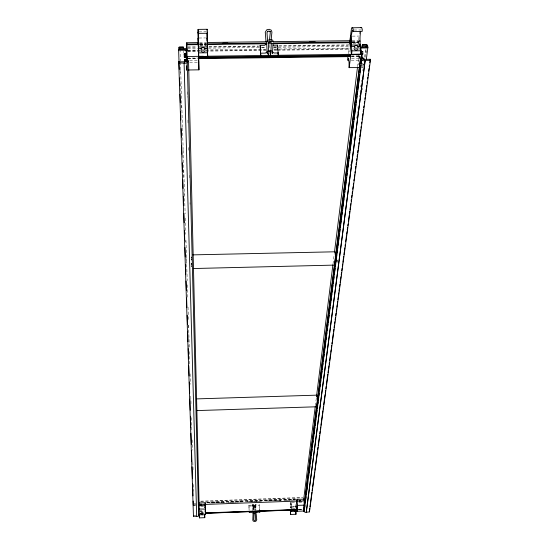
<?xml version="1.0" encoding="UTF-8"?>
<svg xmlns="http://www.w3.org/2000/svg" width="549" height="549" viewBox="0 0 549 549"><rect width="100%" height="100%" fill="white"/><g stroke="black" fill="none" stroke-linecap="round" stroke-linejoin="round"><path stroke-width="0.41" stroke-dasharray="2.75 2.06" d="M302.966 500.331L303.027 501.306L298.8 501.484M358.6 43.947L358.559 41.456L358.758 42.403L352.369 42.486M204.482 507.969L204.427 504.51L200.111 504.613M249.088 510.138L248.889 505.224L253.528 505.053L253.83 509.911L253.542 504.764L253.137 504.552L252.554 504.696L252.945 511.538M253.528 505.053L252.787 505.608C252.286 506.844 255.923 506.713 255.477 505.512L254.791 505.005L259.43 504.833L259.746 509.692M295.664 504.6L295.671 508.683M259.636 509.746L259.43 504.833M204.468 505.924L199.088 506.089M290.551 507.846L290.696 506.597A4.927 0.398 87.7 0 1 291.045 507.42L291.203 508.484L295.781 508.312M290.641 502.287L290.366 508.168M295.753 506.713L291.176 506.878L290.853 502.719L295.417 502.548M291.203 508.484L291.265 507.942L295.842 507.77M348.21 53.678L348.752 48.998L349.432 53.157M358.943 37.243L358.758 42.403M359.362 33.86L359.876 29.632M303.027 500.784L303.062 500.18L303.123 500.963M315.359 405.766L316.306 398.121M333.017 263.863L334.183 254.516M357.557 66.731L359.142 53.987M359.149 55.868L358.916 59.127M358.744 64.809L358.957 63.108M359.492 58.853L359.918 55.449M337.594 262.47L337.656 260.027L337.848 260.514L336.496 260.542M361.523 67.301L363.15 67.28L362.985 63.814L361.359 63.835M350.509 165.942L350.729 164.24M353.92 139.59L354.139 137.888M356.678 118.337L356.898 116.642M357.337 113.238L357.557 111.543M357.996 108.139L358.216 106.437M359.43 97.091L359.65 95.389M360.089 91.992L360.309 90.29M360.748 86.886L360.974 85.191M361.414 81.787L361.633 80.092M362.841 70.739L363.061 69.037M363.507 65.64L363.726 63.938M364.605 57.137L365.709 48.635M365.147 57.247L366.252 48.758M366.272 52.882L366.492 51.181M362.326 89.816L362.546 88.115M363.664 79.619L363.884 77.917M252.554 504.696L252.217 508.683L253.823 509.561L255.196 509.369L256.088 508.511L255.621 504.62L254.962 504.435L254.606 504.956L254.873 509.493M253.617 505.19L253.322 505.67L252.622 504.991L253.617 505.19L253.412 508.614L253.048 508.34L254.798 508.395L255.498 507.715L255.113 508.113L254.647 504.943L255.017 505.457L255.58 505.265L255.566 504.634L255.903 510.117M359.732 57.432L360.219 56.677L360.048 57.425M203.178 513.377L201.764 512.711L200.762 513.843L201.016 512.45L202.595 512.142L203.164 512.704L203.205 514.139L203.192 513.466L202.656 514.07M290.853 502.719L291.176 506.878M253.542 504.764L252.595 504.998M200.756 501.148L302.472 497.435M200.769 501.573L302.513 497.854M206.76 502.26L295.472 499.014M206.76 502.369L295.479 499.048M193.914 503.337L195.808 503.241M206.774 502.863L295.499 499.617M209.327 503.014L224.665 502.479M228.068 502.328L242.555 501.82M246.81 501.642L261.303 501.134M265.558 500.949L280.896 500.414M284.3 500.263L295.383 499.885M211.88 503.028L224.665 502.561M230.628 502.342L242.555 501.903M249.37 501.656L261.297 501.216M268.111 500.969L280.889 500.496M286.853 500.276L295.376 499.967M199.033 503.996L204.42 503.797L204.496 506.528M298.8 500.338L300.509 500.276M199.047 504.414L204.427 504.222L204.42 503.797M298.752 500.757L303.014 500.606M194.14 504.833L195.849 504.771M298.107 501.017L303.22 500.832M198.292 504.867L204.255 504.62M298.869 501.175L302.293 501.017M193.962 505.121L195.465 505.066M199.061 504.888L204.448 504.689M200.001 505.114L204.262 504.956L200.001 505.169M298.793 501.546L303.048 501.388M199.074 505.348L204.454 505.155L204.427 504.222M199.074 505.457L204.454 505.265L204.427 504.51M193.879 505.807L195.568 505.746M200.653 506.24L204.468 505.897M298.889 502.63L302.705 502.486M248.848 506.089L251.545 505.986C253.075 507.207 255.216 506.995 256.678 505.801L259.375 505.698M290.812 506.514L296.131 506.322M199.212 510.282L204.605 510.083M199.246 511.352L204.64 511.146M200.028 511.867L204.647 511.695M200.234 513.164L204.496 512.944M298.107 509.465L304.064 509.246M198.539 513.315L204.729 513.082M298.635 509.596L302.465 509.451M200.248 513.377L204.496 513.219M298.931 509.712L302.334 509.582M200.09 513.432L204.736 513.253M298.677 509.767L302.506 509.623M200.097 513.617L204.736 513.445M194.216 515.319L195.773 515.257M191.244 259.203L191.539 260.288M336.18 261.036L337.532 261.008M187.676 46.919L197.07 46.809M209.018 46.651L258.531 46.027M279.009 45.759L349.02 44.874M187.689 47.303L197.084 47.18M209.045 47.029L258.586 46.397M273.958 46.198L348.272 45.251M187.751 48.374L198.038 48.243M208.318 48.113L260.61 47.44M261.461 47.427L265.75 47.372M273.464 47.276L348.896 46.308M261.756 47.722L265.167 47.681M274.061 47.564L276.614 47.537M187.772 50.213L200.591 50.048M205.717 49.98L265.531 49.211M274.075 49.101L278.35 49.039M279.201 49.033L349.274 48.127M187.779 50.872L200.605 50.707M205.731 50.638L266.443 49.849M274.136 49.753L276.703 49.719M277.561 49.705L349.384 48.779M187.772 51.084L197.599 50.961M187.792 51.38L200.625 51.215M205.758 51.146L266.491 50.357M274.191 50.261L276.758 50.227M277.609 50.213L349.466 49.28M187.175 58.139L197.434 58.002M351.285 55.95L360.693 55.826M188.046 58.777L197.441 58.647M351.202 56.595L360.597 56.472M188.019 58.839L197.908 58.709M351.669 56.65L360.583 56.533M189.652 60.541L197.812 60.431M351.559 58.359L359.581 58.249M189.7 62.703L197.839 62.593M351.23 60.507L359.231 60.397M186.303 67.863L186.564 65.811L186.667 69.435M186.337 69.208L186.687 70.176M198.971 31.89L207.213 31.787M353.995 30.03L361.29 29.948M198.971 38.025L205.491 37.943M352.328 36.138L358.744 36.062M199.575 42.596L206.431 42.506M352.101 40.681L359.815 40.585M199.596 43.453L206.451 43.371M352.101 41.539L358.95 41.45M199.623 43.934L206.479 43.851M352.259 42.012L359.115 41.93M199.87 44.112L206.355 44.03M352.41 42.184L358.792 42.108M199.87 44.414L206.355 44.332M199.596 44.462L206.438 44.387M351.834 42.541L358.696 42.465M199.61 44.606L206.458 44.517M351.964 42.678L358.813 42.596M199.884 45.43L206.362 45.347M353.028 43.488L358.607 43.412M199.898 45.958L206.376 45.876M361.626 64.137L363.253 64.116L363.335 65.853M361.173 65.262L362.8 65.249M361.263 66.992L362.882 66.978M359.911 56.684L360.254 57.624M269.593 44.387L270.252 45.004M200.749 513.178L201.064 513.885M359.293 47.941L359.568 49.54M360.419 56.753L360.569 57.618M269.676 45.224L269.923 47.749M291.039 502.342L291.574 508.635M255.635 505.759L255.896 509.808M254.791 505.005L255.189 511.668M248.889 505.224L249.184 510.083M186.248 65.818L186.276 66.786M191.251 259.464L191.272 259.952L191.244 258.963M191.395 264.042L191.368 263.225L191.464 266.409M191.443 266.011L191.464 266.505L191.436 265.517M180.058 49.328L180.422 61.44M180.456 62.181L182.467 127.347M182.501 128.13L183.153 149.602M183.188 150.405L185.137 213.801M185.281 218.07L185.775 234.348M185.96 240.338L187.216 280.601M187.339 284.849L187.772 298.587M188.026 307.104L188.431 319.998M188.582 325.077L189.309 348.265M189.405 351.614L189.837 365.394M190.091 373.869L190.421 384.238M190.778 396.124L191.079 405.656M191.45 417.645L191.903 432.207M192.143 439.914L192.459 450.194M192.829 462.189L193.056 469.738M193.523 484.458L193.728 491.307M180.065 69.901L180.168 73.326M180.491 83.606L180.82 93.879M181.17 105.017L181.328 110.157M182.735 154.688L182.838 158.112M183.215 170.101L183.49 178.665M183.922 192.37L184.025 195.794M185.432 240.325L185.48 242.04M185.967 257.454L186.159 263.451M188.101 325.111L188.177 327.684M188.719 344.813L188.829 348.238M191.45 256.932L191.471 257.769M191.189 256.932L191.21 257.776M191.402 264.33L191.381 263.479L191.402 264.529M191.436 265.737L191.464 266.588M204.502 507.88L204.489 507.235M186.653 69.201L186.564 65.811M191.189 257.131L191.278 260.295M183.448 51.132L183.496 52.848M186.543 64.357L186.66 70.622M187.243 91.793L187.339 97.2M187.971 120.087L188.026 123.779M188.671 147.523L188.726 151.215M189.343 175.22L189.412 177.794M190.05 202.656L190.091 204.372M186.317 68.138L186.372 70.183M186.296 67.685L186.255 66.244L186.358 69.744L186.317 68.302"/><path stroke-width="0.82" d="M359.876 45.251L359.876 44.442M207.117 38.272L207.124 37.922L207.213 40.914M198.361 44.277L198.148 31.897L198.264 33.359L207.371 33.249L207.158 29.275L198.086 29.385L198.422 48.484M199.335 515.346L199.404 517.879L204.75 517.68L204.681 515.147M205.23 502.76L205.552 514.681L205.23 502.76L199.033 502.987M198.738 58.537L198.704 56.547L198.944 69.84L188.3 69.991M304.304 505.547L303.92 499.144L297.016 499.398L296.597 502.712L297.078 510.11M317.754 403.913L316.917 395.143L196.508 398.897M335.926 261.036L335.906 259.183M260.144 45.375L260.761 55.559L260.144 45.375L264.618 45.313L266.855 43.46M268.502 54.934L268.482 55.456L268.324 53.891M270.609 54.907L270.582 55.428L270.197 51.524M249.28 511.702L249.232 512.56L251.943 512.464L253.528 513.226M207.014 30.078L207.158 29.275M277.506 46.734L277.595 45.148L273.127 45.21M277.595 45.148L278.288 55.325L278.041 52.985M253.933 511.531L253.164 512.519M255.203 511.483L256.047 512.231L254.043 512.917M270.787 53.198L271.371 43.22M272.476 53.5L273.073 43.508M361.544 54.982L361.482 56.362M253.796 513.267C255.971 513.528 257.529 511.51 259.801 512.169L259.855 511.311M269.456 40.276L270.286 32.494L269.861 31.396L270.376 31.643L269.085 31.087L267.624 31.355L267.926 31.176L266.979 32.659L267.658 41.697M271.062 40.708L271.933 32.02L271.22 30.174L269.209 29.303L266.821 29.742L265.27 32.171L265.997 41.676M291.567 511.51L291.704 510.213L297.071 510.007L296.913 511.311L291.567 511.51L291.444 510.083M347.942 56.019L347.73 59.278L348.032 60.548L348.402 58.427L349.061 62.552L349.047 67.609L359.657 67.596M351.552 54.454C352.431 50.398 351.01 46.432 351.264 42.348A8.455 1.173 -89.5 0 1 351.278 35.61L352.376 30.051L353.213 31.492L362.175 31.382L362.285 29.529L361.674 27.615L351.559 27.814L349.658 42.712L351.552 54.454L360.391 54.337C361.324 50.282 359.835 46.322 360.11 42.239A8.448 1.228 -89.4 0 1 360.13 35.5L360.569 31.773M303.721 499.233L315.25 406.617M316.519 396.419L332.914 264.714M334.499 251.97L357.454 67.582M304.386 505.849L304.482 505.128L297.551 505.382L297.462 506.109L297.016 499.398M360.439 58.585L360.549 59.203L361.812 59.189L304.263 511.05L303.494 511.078L360.439 58.585L361.702 58.565M303.494 511.078L360.549 59.203M362.505 46.26L362.717 44.565L366.458 44.517L367.501 45.107L367.905 47.331L366.341 59.223M359.835 43.845L361.544 55.813M362.594 46.768L362.717 44.565M304.331 509.458L304.112 511.009L297.215 511.27L296.721 506.075M304.647 507.139L304.86 505.437M305.182 502.891L305.402 501.189M305.724 498.643L305.944 496.941M306.267 494.395L306.589 491.849M306.809 490.147L307.131 487.601M307.344 485.899L307.673 483.353M308.428 477.404L308.751 474.858M308.97 473.156L309.293 470.61M309.506 468.908L309.835 466.362M310.158 463.809L310.37 462.114M310.7 459.561L310.912 457.866M311.235 455.313L311.455 453.618M311.667 451.916L311.997 449.37M312.319 446.817L312.532 445.122M312.861 442.569L313.074 440.874M313.397 438.322L313.726 435.776M313.939 434.074L314.261 431.528M314.481 429.826L314.803 427.28M315.016 425.578L315.236 423.883M315.558 421.33L315.881 418.784M316.1 417.082L316.423 414.536M316.643 412.834L316.965 410.288M317.178 408.586L317.507 406.04M317.83 403.494L318.043 401.793M318.262 400.091L318.585 397.545M318.804 395.843L319.127 393.297M319.449 390.751L319.669 389.049M319.992 386.503L320.204 384.801M320.534 382.255L320.746 380.553M321.069 378.007L321.398 375.454M321.611 373.759L321.934 371.206M322.153 369.511L322.476 366.958M322.695 365.263L322.908 363.562M323.231 361.016L323.56 358.463M323.773 356.768L324.095 354.215M324.315 352.52L324.637 349.967M324.85 348.272L325.18 345.719M325.392 344.024L325.715 341.471M325.934 339.776L326.257 337.223M326.477 335.528L326.799 332.975M327.122 330.429L327.341 328.727M327.664 326.181L327.877 324.48M328.096 322.785L329.071 315.14M329.283 313.438L329.606 310.892M329.825 309.19L330.038 307.488M330.368 304.942L330.69 302.396M330.903 300.694L331.232 298.148M331.445 296.446L331.768 293.9M331.987 292.198L332.31 289.652M332.529 287.951L332.852 285.405M333.065 283.703L333.387 281.157M333.607 279.455L333.929 276.909M334.252 274.356L334.471 272.661M334.684 270.959L335.014 268.413M335.226 266.711L335.549 264.165M335.768 262.463L336.201 259.066M336.413 257.364L336.743 254.818M336.956 253.116L337.278 250.57M337.498 248.869L337.71 247.174M337.93 245.472L338.362 242.075M338.575 240.373L338.905 237.827M339.117 236.125L339.44 233.579M339.659 231.877L339.982 229.331M340.202 227.629L340.524 225.083M340.737 223.381L341.066 220.835M341.279 219.133L341.602 216.587M341.821 214.885L342.144 212.339M342.363 210.638L342.686 208.092M342.899 206.39L343.873 198.745M344.086 197.05L344.415 194.497M344.628 192.802L344.847 191.1M345.06 189.398L346.035 181.753M346.247 180.058L346.577 177.505M346.79 175.81L347.112 173.258M347.332 171.562L347.654 169.01M347.874 167.315L348.196 164.762M348.409 163.067L348.739 160.514M348.951 158.819L349.274 156.266M349.493 154.571L349.816 152.018M350.036 150.323L350.358 147.77M350.571 146.075L351.003 142.671M351.223 140.976L352.52 130.779M352.733 129.084L353.165 125.687M353.384 123.985L353.707 121.439M353.92 119.737L354.249 117.191M354.462 115.489L355.327 108.695M355.546 106.993L355.869 104.447M356.081 102.745L356.411 100.199M356.624 98.497L356.946 95.951M357.166 94.25L357.488 91.704M357.708 90.002L359.65 74.712M359.87 73.01L360.837 65.365M361.016 63.753L361.379 61.117M361.64 58.832L361.606 54.495M361.235 52.869L360.913 51.434L362.807 51.702L362.704 54.873L362.436 54.591M306.273 512.004L365.181 60.383L370.424 60.315L309.458 511.888L304.963 512.395L304.263 511.05M306.308 512.347L365.181 60.383M309.718 508.484L309.458 511.888M309.952 506.782L311.894 492.343M312.12 490.648L312.463 488.102M312.697 486.4L314.639 471.968M314.865 470.267L315.208 467.721M315.442 466.026L317.384 451.587M317.61 449.892L317.953 447.339M318.187 445.644L319.559 435.453M319.786 433.751L320.129 431.205M320.362 429.51L320.705 426.964M320.932 425.262L322.304 415.071M322.531 413.376L322.874 410.83M323.107 409.129L323.45 406.583M323.677 404.881L325.049 394.69M325.276 392.995L325.619 390.449M325.852 388.747L326.195 386.201M326.422 384.506L327.794 374.315M328.028 372.613L328.371 370.067M328.597 368.372L328.94 365.819M329.167 364.124L329.4 362.422M329.626 360.727L330.539 353.933M330.773 352.238L331.116 349.686M331.342 347.991L331.685 345.445M331.912 343.743L332.145 342.048M332.371 340.346L333.284 333.552M333.518 331.857L333.861 329.311M334.087 327.609L334.43 325.063M334.657 323.361L334.89 321.666M335.116 319.964L335.46 317.418M335.686 315.723L336.029 313.177M336.262 311.475L336.606 308.929M336.832 307.227L337.175 304.681M337.409 302.986L337.635 301.284M337.861 299.589L338.205 297.036M338.438 295.341L338.781 292.795M339.007 291.094L339.351 288.548M339.577 286.853L339.92 284.3M340.154 282.605L340.38 280.903M340.606 279.208L340.95 276.662M341.183 274.96L341.526 272.414M341.752 270.719L342.096 268.166M342.322 266.471L342.665 263.925M342.899 262.223L343.695 256.28M343.928 254.585L344.271 252.032M344.498 250.337L344.841 247.791M345.067 246.089L345.3 244.394M345.644 241.841L346.446 235.898M346.673 234.203L347.016 231.657M347.243 229.956L347.586 227.41M347.819 225.708L348.045 224.013M348.389 221.467L349.191 215.524M349.418 213.822L349.761 211.276M349.988 209.574L350.331 207.028M350.564 205.333L350.79 203.631M351.134 201.085L351.36 199.383M351.593 197.688L351.936 195.142M352.163 193.44L352.389 191.745M352.733 189.199L353.076 186.646M353.309 184.951L353.535 183.249M353.879 180.703L354.105 179.008M354.338 177.306L354.681 174.76M354.908 173.065L355.141 171.363M355.484 168.817L355.827 166.272M356.054 164.57L356.28 162.875M356.624 160.329L356.857 158.627M357.083 156.932L357.426 154.379M357.653 152.684L357.996 150.138M358.229 148.436L358.572 145.89M358.799 144.188L359.025 142.493M359.369 139.947L359.602 138.245M359.828 136.55L360.171 134.004M360.398 132.302L360.741 129.756M360.974 128.054L361.201 126.359M361.544 123.813L361.77 122.111M362.114 119.565L362.347 117.87M362.573 116.168L362.916 113.622M363.143 111.921L363.486 109.375M363.719 107.679L363.946 105.978M364.289 103.432L364.522 101.737M364.865 99.184L365.092 97.489M365.318 95.787L365.661 93.241M365.895 91.546L366.238 88.993M366.464 87.298L366.691 85.596M367.034 83.05L367.267 81.355M367.61 78.809L367.837 77.107M368.063 75.412L368.297 73.71M368.64 71.164L368.983 68.618M369.209 66.916L369.436 65.221M369.779 62.675L370.239 59.278L363.898 59.361L362.491 58.551L360.768 48.641L361.606 48.017L367.075 47.948L367.905 47.331M353.213 31.492L353.281 29.378L352.417 27.553M349.191 67.747L350.475 57.343L350.276 54.536L349.974 56.478M360.46 67.589L360.597 67.033M297.215 511.27L297.551 505.382M358.12 48.737L357.783 49.602L356.644 50.076L355.23 49.932L354.208 49.245L354.05 48.333M334.718 251.799L192.905 254.873M335.446 264.803L335.206 264.673M295.89 511.743L295.959 514.269L290.661 514.468L290.538 510.433M193.413 503.09L193.481 505.656M205.148 50.721L204.702 51.592L203.487 52.066L202.066 51.929L201.119 51.235L201.078 50.309M267.404 52.821L267.356 54.015M317.411 406.631L317.233 406.322M186.454 60.925L185.191 61.776L178.727 61.865L178.748 62.915L186.358 63.231L187.305 62.586L187.278 61.543L188.561 61.529L188.54 60.905L187.257 60.918L186.77 44.771L198.752 44.62M294.724 511.311L295.218 510.714M267.61 51.27L265.359 53.123L260.857 53.184M268.18 50.803L271.316 50.769M268.962 51.592L270.458 51.572M360.075 47.42L367.048 46.933L366.615 45.08L362.807 45.066M360.439 27.711L361.338 27.45M202.67 514.742L201.078 514.55M269.978 41.642L270.973 41.511M205.223 504.428L297.249 501.052M199.212 509.012L205.45 509.101M205.347 512.91L297.256 509.493M205.347 513.185L297.229 509.774M205.401 513.294L297.091 509.884M303.446 510.563L304.215 510.536M204.756 514.742L198.58 514.825L198.614 515.847L198.045 516.389L193.454 516.211L178.727 61.865M196.837 410.583L316.471 406.782M193.289 268.536L334.471 265.098M184.251 53.754L185.905 53.727L186.008 57.22L184.347 57.247L184.251 53.754L184.292 55.209M184.265 54.042L185.919 54.015L185.898 53.301L185.926 54.248M185.967 55.765L184.313 55.792L184.347 57.247M184.34 56.952L186.008 57.22M184.409 59.457L184.478 62.058L184.409 59.457L186.056 59.436L186.152 62.01M184.416 59.752L186.07 59.731M198.45 47.015L207.44 46.898L207.158 33.626M351.435 45.059L360.288 44.949M183.339 47.358L179.468 47.468L179.413 49.348L185.946 49.472L186.928 50.275M186.893 48.387L180.038 48.47L180.065 49.698M360.034 46.164L366.039 46.089L366.252 47.296M198.47 48.532L201.737 48.49M204.187 48.456L207.453 48.415L207.687 56.362L198.704 56.485L198.21 43.474L198.251 44.435M351.257 46.569L354.476 46.528M357.687 46.487L360.096 46.459M186.063 50.234L187.772 50.213M198.422 47.31L198.155 38.032L198.649 52.876L207.659 52.759M351.978 50.872L360.844 50.762M278.418 52.951L273.924 53.013L271.837 51.215M203.384 56.273L187.134 56.485L187.182 58.633M207.659 56.211L361.633 54.173M198.264 57.233L350.406 55.209M198.285 57.988L350.434 55.964M198.299 58.64L350.351 56.602M365.257 60.795L362.361 60.637L361.812 59.189M186.921 50.885L186.722 42.753L198.717 42.602M207.289 42.493L266.416 41.751M268.125 41.731L350.392 40.701M222.729 43.165L227.869 43.096M309.259 42.074L315.256 41.999M267.871 42.843L270.54 42.959M198.765 43.947L186.763 44.098L186.722 42.753M207.337 43.838L266.505 43.096M268.221 43.076L271.652 43.028M273.368 43.007L350.543 42.033M207.316 44.51L266.375 43.762M272.366 43.687L350.255 42.705M363.987 58.448L362.079 58.173L363.713 58.153L364.042 59.608M361.18 51.716L362.807 51.702M361.263 53.445L362.889 53.431M362.1 57.748L362.457 58.695M183.373 48.559L183.325 46.85L179.516 46.898L178.576 47.523L178.94 50.185L185.178 50.295L186.152 50.899L186.454 61.069M271.899 52.759L272.167 53.246M359.849 41.635L359.815 40.585M334.835 251.517L335.693 257.57M207.371 33.249L207.275 32.068M198.086 29.385L198.264 33.359M295.959 514.269L295.753 511.407M290.661 514.468L290.414 510.289M370.239 59.278L370.424 60.315M273.333 41.786L272.647 40.077L270.719 39.727L268.303 40.056L266.608 41.456L266.629 42.438M198.944 69.84L198.621 60.417L198.649 62.579M277.547 48.305L277.712 49.863M304.544 505.437L304.633 506.789M296.728 509.17L296.913 511.311M255.155 513.713L255.738 519.505L255.388 520.356L254.489 520.521L253.796 519.917L254.057 513.246M256.143 513.74L256.754 519.807L255.848 521.289L254.4 521.55L253.192 521.015L252.814 520.232L253.068 513.322M186.221 53.363L186.235 54.063M259.691 510.549L259.801 512.169M266.67 43.831L267.219 53.713M268.303 43.344L268.866 54.179M362.079 57.37L362.141 58.523M207.234 45.443L207.392 48.587L207.44 46.898M207.261 47.482L207.687 56.362M198.642 62.572L198.553 59.573M205.429 509.204L205.436 508.786M204.75 517.68L204.66 514.804M178.631 49.767L179.262 69.462M179.537 78.027L179.784 85.733M180.058 94.298L180.34 102.862M180.614 111.42L180.889 119.984M181.163 128.548L181.438 137.113M181.712 145.67L181.994 154.235M182.268 162.799L182.543 171.363M182.817 179.928L183.092 188.485M183.339 196.192L183.641 205.614M183.894 213.321L184.196 222.743M184.443 230.45L184.745 239.865M184.992 247.572L185.294 256.994M185.548 264.7L185.85 274.116M186.07 280.971L186.372 290.387M186.619 298.093L186.921 307.515M187.168 315.222L187.477 324.637M187.696 331.486L188.026 341.766M188.245 348.615L188.575 358.888M188.794 365.744L189.131 376.017M189.323 382.008L189.679 393.146M189.872 399.137L190.228 410.268M190.421 416.266L190.784 427.397M190.977 433.387L191.333 444.518M191.526 450.516L191.882 461.647M192.047 466.787L192.431 478.769M192.603 483.909L192.987 495.898M193.152 501.038L193.289 505.32M361.283 51.942L361.324 53.28M360.968 51.949L361.016 53.287M187.168 57.672L187.25 60.815M186.303 56.705L186.337 57.659L186.248 54.241M186.392 59.958L186.358 59.004L186.379 59.759M185.987 56.712L186.015 57.659L185.967 55.6M186.077 59.965L186.042 59.011L186.063 59.766M186.132 61.076L186.097 60.109L186.118 60.87M199.321 515.003L199.356 516.321M199.349 514.44L199.362 514.955L188.54 60.905M207.254 42.513L207.392 47.2M186.742 43.563L186.756 43.941M199.383 517.062L199.404 517.879M184.093 62.84L196.693 516.437M193.433 515.346L193.454 516.211M187.278 61.543L198.587 514.983M198.649 52.876L198.704 56.485M207.021 33.16L207.145 41.182M350.228 42.63C351.772 58.702 350.784 21.246 350.228 42.63M358.346 46.885L358.01 47.749L356.864 48.223L355.45 48.079L354.428 47.392L354.277 46.48L355.059 45.773L356.418 45.594L357.715 46.034L358.346 46.885M205.134 48.854L204.681 49.726L203.466 50.206L202.046 50.062L201.099 49.369L201.058 48.449L201.943 47.736L203.35 47.557L204.605 47.996L205.134 48.854M186.111 60.541L184.457 60.864L186.111 60.541"/></g></svg>
